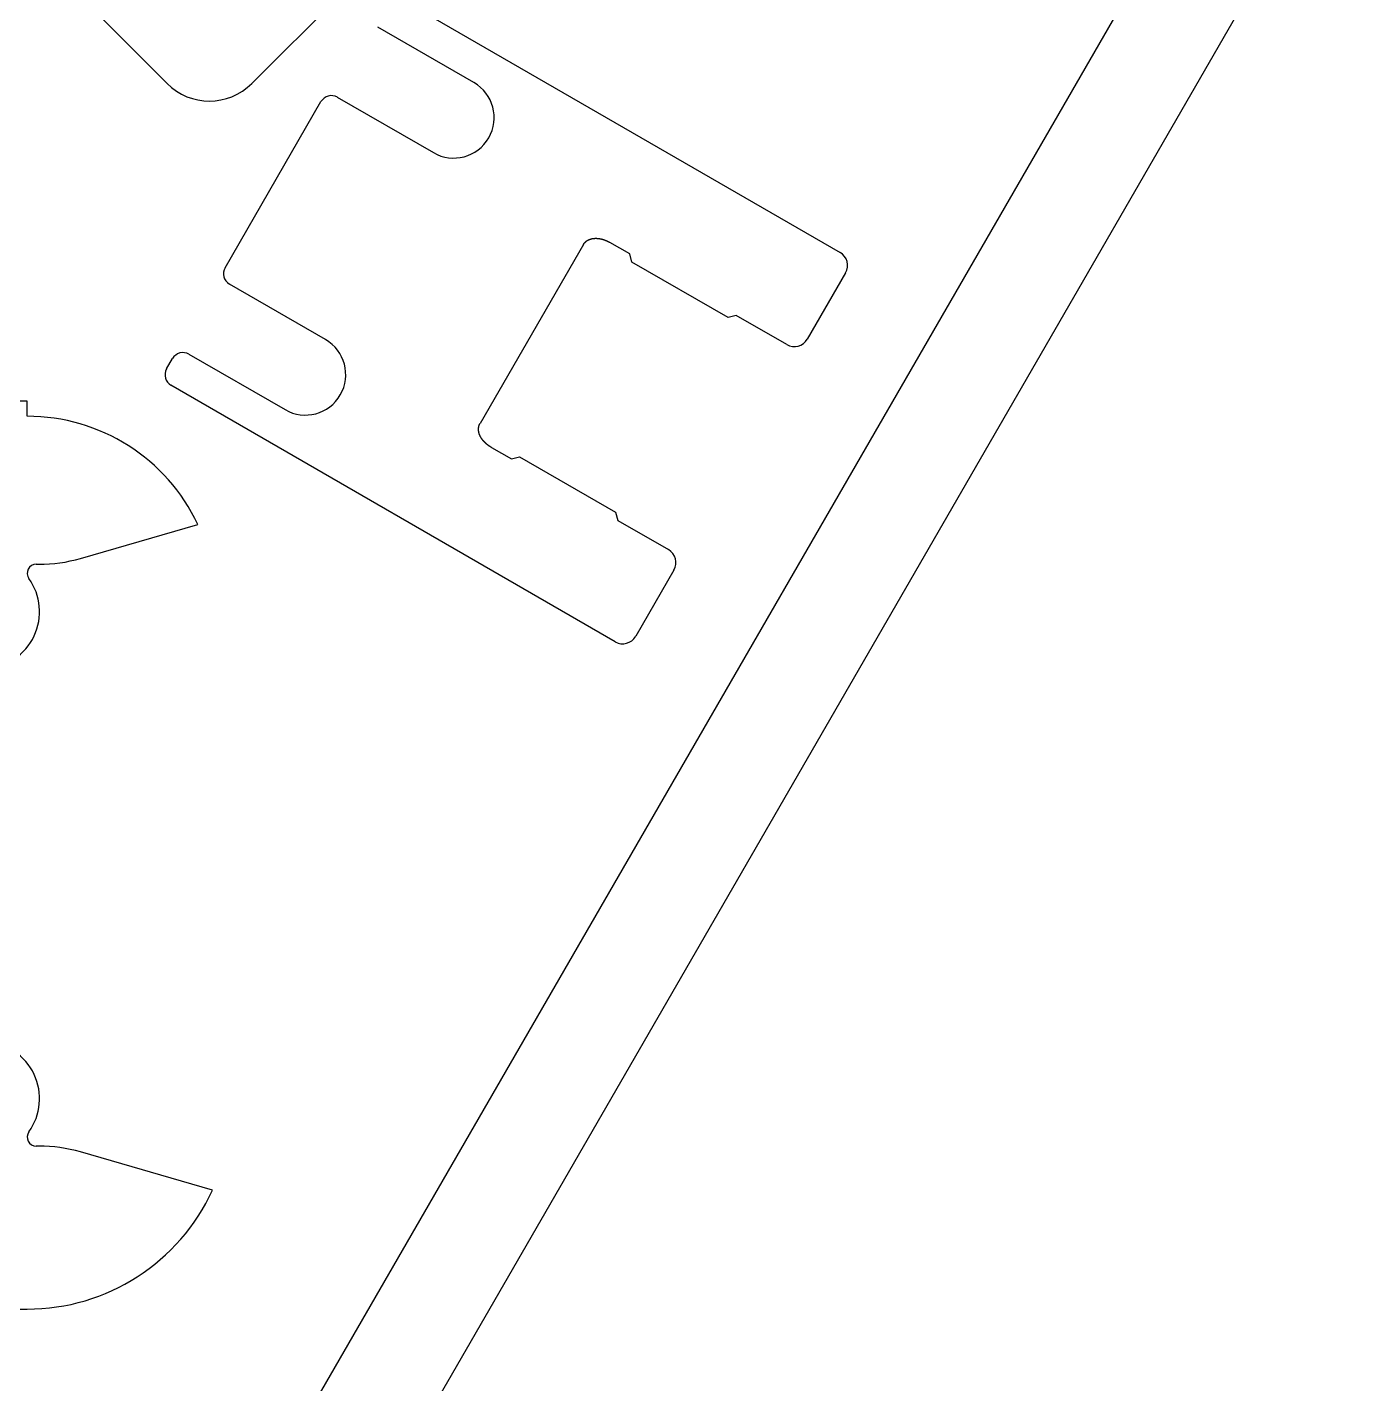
# Model space of a CAD drawing. Extents: x 442 to 745, y 5 to 355.
# Drawn here: x 478.72 to 515.06, y 185.36 to 222.64 of the extents above; entities that cross this region are included whole.
import ezdxf

# ---------------------------------------------------------------- set-up
doc = ezdxf.new("R2010")
doc.units = 0
doc.layers.add('VISIBLE__ANSI_', color=7, linetype='CONTINUOUS')

msp = doc.modelspace()

# ---------------------------------------------------------------- linework, layer by layer
at = {"layer": 'VISIBLE__ANSI_'}
for p, q in [((535.817, 270.075), (481.971, 176.812)), ((486.964, 179.694), (537.481, 267.193)), ((484.892, 221.09), (492.753, 228.951)), ((488.847, 223.495), (501.052, 216.449)), ((480.521, 223.132), (482.562, 221.09)), ((490.992, 221.116), (488.353, 222.639)), ((487.241, 220.714), (489.88, 219.19)), ((484.156, 216.029), (486.791, 220.593)), ((494.002, 216.668), (491.161, 211.747)), ((495.275, 216.408), (494.731, 216.722)), ((495.336, 216.183), (495.275, 216.408)), ((497.975, 214.659), (495.336, 216.183)), ((501.203, 215.886), (500.153, 214.067)), ((486.915, 214.055), (484.277, 215.579)), ((498.2, 214.72), (497.975, 214.659)), ((499.59, 213.917), (498.2, 214.72)), ((483.165, 213.653), (485.804, 212.129)), ((482.55, 213.247), (482.715, 213.532)), ((494.876, 205.751), (482.671, 212.797)), ((478.719, 212.359), (471.249, 212.359)), ((478.719, 211.947), (478.719, 212.359)), ((491.478, 211.088), (492.023, 210.774)), ((492.023, 210.774), (492.248, 210.834)), ((492.248, 210.834), (494.886, 209.31)), ((494.886, 209.31), (494.947, 209.085)), ((480.186, 208.041), (483.411, 208.974)), ((494.947, 209.085), (496.337, 208.283)), ((478.968, 207.879), (479.042, 207.879)), ((496.488, 207.72), (495.438, 205.901)), ((479.042, 191.894), (478.968, 191.894)), ((483.811, 190.684), (480.186, 191.732)), ((471.249, 187.414), (478.719, 187.414))]:
    msp.add_line(p, q, dxfattribs=at)
for points in [[(494.002, 216.668, 0), (494.003, 216.669, 0), (494.004, 216.671, 0), (494.005, 216.672, 0), (494.006, 216.674, 0), (494.007, 216.676, 0), (494.008, 216.677, 0), (494.009, 216.679, 0), (494.01, 216.68, 0), (494.011, 216.682, 0), (494.012, 216.684, 0), (494.013, 216.685, 0), (494.014, 216.687, 0), (494.015, 216.688, 0), (494.016, 216.69, 0), (494.018, 216.691, 0), (494.019, 216.693, 0), (494.02, 216.694, 0), (494.021, 216.696, 0), (494.022, 216.697, 0), (494.023, 216.699, 0), (494.024, 216.7, 0), (494.025, 216.702, 0), (494.027, 216.703, 0), (494.028, 216.705, 0), (494.029, 216.706, 0), (494.03, 216.708, 0), (494.031, 216.709, 0), (494.033, 216.711, 0), (494.034, 216.712, 0), (494.035, 216.714, 0), (494.036, 216.715, 0), (494.038, 216.717, 0), (494.039, 216.718, 0), (494.04, 216.719, 0), (494.041, 216.721, 0), (494.043, 216.722, 0), (494.044, 216.724, 0), (494.045, 216.725, 0), (494.047, 216.726, 0), (494.048, 216.728, 0), (494.049, 216.729, 0), (494.051, 216.73, 0), (494.052, 216.732, 0), (494.053, 216.733, 0), (494.055, 216.734, 0), (494.056, 216.736, 0), (494.057, 216.737, 0), (494.059, 216.738, 0), (494.06, 216.739, 0), (494.062, 216.741, 0), (494.063, 216.742, 0), (494.064, 216.743, 0), (494.066, 216.744, 0), (494.067, 216.746, 0), (494.069, 216.747, 0), (494.07, 216.748, 0), (494.072, 216.749, 0), (494.073, 216.751, 0), (494.074, 216.752, 0), (494.076, 216.753, 0), (494.077, 216.754, 0), (494.079, 216.755, 0), (494.08, 216.757, 0), (494.082, 216.758, 0), (494.083, 216.759, 0), (494.085, 216.76, 0), (494.086, 216.761, 0), (494.088, 216.762, 0), (494.089, 216.763, 0), (494.091, 216.764, 0), (494.093, 216.766, 0), (494.094, 216.767, 0), (494.096, 216.768, 0), (494.097, 216.769, 0), (494.099, 216.77, 0), (494.1, 216.771, 0), (494.102, 216.772, 0), (494.104, 216.773, 0), (494.105, 216.774, 0), (494.107, 216.775, 0), (494.108, 216.776, 0), (494.11, 216.777, 0), (494.112, 216.778, 0), (494.113, 216.779, 0), (494.115, 216.78, 0), (494.116, 216.781, 0), (494.118, 216.782, 0), (494.12, 216.783, 0), (494.121, 216.784, 0), (494.123, 216.785, 0), (494.125, 216.786, 0), (494.126, 216.786, 0), (494.128, 216.787, 0), (494.13, 216.788, 0), (494.131, 216.789, 0), (494.133, 216.79, 0), (494.135, 216.791, 0), (494.136, 216.792, 0), (494.138, 216.793, 0), (494.14, 216.793, 0), (494.141, 216.794, 0), (494.143, 216.795, 0), (494.145, 216.796, 0), (494.147, 216.797, 0), (494.148, 216.797, 0), (494.15, 216.798, 0), (494.152, 216.799, 0), (494.153, 216.8, 0), (494.155, 216.801, 0), (494.157, 216.801, 0), (494.159, 216.802, 0), (494.16, 216.803, 0), (494.162, 216.804, 0), (494.164, 216.804, 0), (494.166, 216.805, 0), (494.167, 216.806, 0), (494.169, 216.806, 0), (494.171, 216.807, 0), (494.173, 216.808, 0), (494.174, 216.808, 0), (494.176, 216.809, 0), (494.178, 216.81, 0), (494.18, 216.81, 0), (494.182, 216.811, 0), (494.183, 216.812, 0), (494.185, 216.812, 0), (494.187, 216.813, 0), (494.189, 216.813, 0), (494.191, 216.814, 0), (494.192, 216.815, 0), (494.194, 216.815, 0), (494.196, 216.816, 0), (494.198, 216.816, 0), (494.2, 216.817, 0), (494.201, 216.817, 0), (494.203, 216.818, 0), (494.205, 216.819, 0), (494.207, 216.819, 0), (494.209, 216.82, 0), (494.211, 216.82, 0), (494.212, 216.821, 0), (494.214, 216.821, 0), (494.216, 216.822, 0), (494.218, 216.822, 0), (494.22, 216.822, 0), (494.222, 216.823, 0), (494.223, 216.823, 0), (494.225, 216.824, 0), (494.227, 216.824, 0), (494.229, 216.825, 0), (494.231, 216.825, 0), (494.233, 216.826, 0), (494.235, 216.826, 0), (494.236, 216.826, 0), (494.238, 216.827, 0), (494.24, 216.827, 0), (494.242, 216.827, 0), (494.244, 216.828, 0), (494.246, 216.828, 0), (494.248, 216.829, 0), (494.25, 216.829, 0), (494.252, 216.829, 0), (494.253, 216.83, 0), (494.255, 216.83, 0), (494.257, 216.83, 0), (494.259, 216.831, 0), (494.261, 216.831, 0), (494.263, 216.831, 0), (494.265, 216.831, 0), (494.267, 216.832, 0), (494.269, 216.832, 0), (494.271, 216.832, 0), (494.273, 216.833, 0), (494.275, 216.833, 0), (494.277, 216.833, 0), (494.279, 216.833, 0), (494.281, 216.834, 0), (494.283, 216.834, 0), (494.285, 216.834, 0), (494.286, 216.834, 0), (494.288, 216.834, 0), (494.29, 216.835, 0), (494.292, 216.835, 0), (494.294, 216.835, 0), (494.296, 216.835, 0), (494.298, 216.835, 0), (494.3, 216.835, 0), (494.302, 216.836, 0), (494.304, 216.836, 0), (494.306, 216.836, 0), (494.308, 216.836, 0), (494.31, 216.836, 0), (494.313, 216.836, 0), (494.315, 216.836, 0), (494.317, 216.836, 0), (494.319, 216.836, 0), (494.321, 216.837, 0), (494.323, 216.837, 0), (494.325, 216.837, 0), (494.327, 216.837, 0), (494.329, 216.837, 0), (494.331, 216.837, 0), (494.333, 216.837, 0), (494.335, 216.837, 0), (494.337, 216.837, 0), (494.339, 216.837, 0), (494.341, 216.837, 0), (494.343, 216.837, 0), (494.345, 216.837, 0), (494.347, 216.837, 0), (494.35, 216.837, 0), (494.352, 216.837, 0), (494.354, 216.837, 0), (494.356, 216.837, 0), (494.358, 216.837, 0), (494.36, 216.837, 0), (494.362, 216.837, 0), (494.364, 216.837, 0), (494.366, 216.836, 0), (494.368, 216.836, 0), (494.371, 216.836, 0), (494.373, 216.836, 0), (494.375, 216.836, 0), (494.377, 216.836, 0), (494.379, 216.836, 0), (494.381, 216.836, 0), (494.383, 216.836, 0), (494.386, 216.835, 0), (494.388, 216.835, 0), (494.39, 216.835, 0), (494.392, 216.835, 0), (494.394, 216.835, 0), (494.396, 216.835, 0), (494.398, 216.834, 0), (494.401, 216.834, 0), (494.403, 216.834, 0), (494.405, 216.834, 0), (494.407, 216.833, 0), (494.409, 216.833, 0), (494.411, 216.833, 0), (494.414, 216.833, 0), (494.416, 216.832, 0), (494.418, 216.832, 0), (494.42, 216.832, 0), (494.422, 216.832, 0), (494.425, 216.831, 0), (494.427, 216.831, 0), (494.429, 216.831, 0), (494.431, 216.83, 0), (494.433, 216.83, 0), (494.436, 216.83, 0), (494.438, 216.829, 0), (494.44, 216.829, 0), (494.442, 216.829, 0), (494.445, 216.828, 0), (494.447, 216.828, 0), (494.449, 216.828, 0), (494.451, 216.827, 0), (494.453, 216.827, 0), (494.456, 216.826, 0), (494.458, 216.826, 0), (494.46, 216.826, 0), (494.462, 216.825, 0), (494.465, 216.825, 0), (494.467, 216.824, 0), (494.469, 216.824, 0), (494.471, 216.823, 0), (494.473, 216.823, 0), (494.476, 216.823, 0), (494.478, 216.822, 0), (494.48, 216.822, 0), (494.482, 216.821, 0), (494.485, 216.821, 0), (494.487, 216.82, 0), (494.489, 216.82, 0), (494.491, 216.819, 0), (494.494, 216.819, 0), (494.496, 216.818, 0), (494.498, 216.817, 0), (494.5, 216.817, 0), (494.503, 216.816, 0), (494.505, 216.816, 0), (494.507, 216.815, 0), (494.509, 216.815, 0), (494.511, 216.814, 0), (494.514, 216.813, 0), (494.516, 216.813, 0), (494.518, 216.812, 0), (494.52, 216.812, 0), (494.523, 216.811, 0), (494.525, 216.81, 0), (494.527, 216.81, 0), (494.529, 216.809, 0), (494.532, 216.808, 0), (494.534, 216.808, 0), (494.536, 216.807, 0), (494.538, 216.806, 0), (494.541, 216.806, 0), (494.543, 216.805, 0), (494.545, 216.804, 0), (494.547, 216.804, 0), (494.55, 216.803, 0), (494.552, 216.802, 0), (494.554, 216.802, 0), (494.556, 216.801, 0), (494.559, 216.8, 0), (494.561, 216.799, 0), (494.563, 216.799, 0), (494.565, 216.798, 0), (494.568, 216.797, 0), (494.57, 216.796, 0), (494.572, 216.796, 0), (494.574, 216.795, 0), (494.577, 216.794, 0), (494.579, 216.793, 0), (494.581, 216.792, 0), (494.583, 216.791, 0), (494.586, 216.791, 0), (494.588, 216.79, 0), (494.59, 216.789, 0), (494.592, 216.788, 0), (494.595, 216.787, 0), (494.597, 216.786, 0), (494.599, 216.786, 0), (494.601, 216.785, 0), (494.604, 216.784, 0), (494.606, 216.783, 0), (494.608, 216.782, 0), (494.61, 216.781, 0), (494.613, 216.78, 0), (494.615, 216.779, 0), (494.617, 216.778, 0), (494.619, 216.777, 0), (494.622, 216.777, 0), (494.624, 216.776, 0), (494.626, 216.775, 0), (494.628, 216.774, 0), (494.631, 216.773, 0), (494.633, 216.772, 0), (494.635, 216.771, 0), (494.637, 216.77, 0), (494.64, 216.769, 0), (494.642, 216.768, 0), (494.644, 216.767, 0), (494.646, 216.766, 0), (494.649, 216.765, 0), (494.651, 216.764, 0), (494.653, 216.763, 0), (494.655, 216.762, 0), (494.658, 216.761, 0), (494.66, 216.76, 0), (494.662, 216.758, 0), (494.664, 216.757, 0), (494.667, 216.756, 0), (494.669, 216.755, 0), (494.671, 216.754, 0), (494.673, 216.753, 0), (494.675, 216.752, 0), (494.678, 216.751, 0), (494.68, 216.75, 0), (494.682, 216.749, 0), (494.684, 216.747, 0), (494.687, 216.746, 0), (494.689, 216.745, 0), (494.691, 216.744, 0), (494.693, 216.743, 0), (494.696, 216.742, 0), (494.698, 216.741, 0), (494.7, 216.739, 0), (494.702, 216.738, 0), (494.704, 216.737, 0), (494.707, 216.736, 0), (494.709, 216.735, 0), (494.711, 216.733, 0), (494.713, 216.732, 0), (494.715, 216.731, 0), (494.718, 216.73, 0), (494.72, 216.729, 0), (494.722, 216.727, 0), (494.724, 216.726, 0), (494.727, 216.725, 0), (494.729, 216.723, 0), (494.731, 216.722, 0)], [(491.478, 211.088, 0), (491.476, 211.089, 0), (491.474, 211.09, 0), (491.473, 211.091, 0), (491.471, 211.092, 0), (491.469, 211.093, 0), (491.467, 211.094, 0), (491.465, 211.096, 0), (491.463, 211.097, 0), (491.462, 211.098, 0), (491.46, 211.099, 0), (491.458, 211.1, 0), (491.456, 211.101, 0), (491.454, 211.102, 0), (491.453, 211.103, 0), (491.451, 211.104, 0), (491.449, 211.106, 0), (491.447, 211.107, 0), (491.445, 211.108, 0), (491.444, 211.109, 0), (491.442, 211.11, 0), (491.44, 211.111, 0), (491.438, 211.112, 0), (491.436, 211.113, 0), (491.435, 211.115, 0), (491.433, 211.116, 0), (491.431, 211.117, 0), (491.429, 211.118, 0), (491.427, 211.119, 0), (491.426, 211.12, 0), (491.424, 211.122, 0), (491.422, 211.123, 0), (491.42, 211.124, 0), (491.419, 211.125, 0), (491.417, 211.126, 0), (491.415, 211.128, 0), (491.413, 211.129, 0), (491.412, 211.13, 0), (491.41, 211.131, 0), (491.408, 211.132, 0), (491.406, 211.134, 0), (491.405, 211.135, 0), (491.403, 211.136, 0), (491.401, 211.137, 0), (491.399, 211.139, 0), (491.398, 211.14, 0), (491.396, 211.141, 0), (491.394, 211.142, 0), (491.392, 211.144, 0), (491.391, 211.145, 0), (491.389, 211.146, 0), (491.387, 211.147, 0), (491.386, 211.149, 0), (491.384, 211.15, 0), (491.382, 211.151, 0), (491.381, 211.152, 0), (491.379, 211.154, 0), (491.377, 211.155, 0), (491.375, 211.156, 0), (491.374, 211.158, 0), (491.372, 211.159, 0), (491.37, 211.16, 0), (491.369, 211.161, 0), (491.367, 211.163, 0), (491.365, 211.164, 0), (491.364, 211.165, 0), (491.362, 211.167, 0), (491.36, 211.168, 0), (491.359, 211.169, 0), (491.357, 211.171, 0), (491.355, 211.172, 0), (491.354, 211.173, 0), (491.352, 211.175, 0), (491.35, 211.176, 0), (491.349, 211.177, 0), (491.347, 211.179, 0), (491.346, 211.18, 0), (491.344, 211.181, 0), (491.342, 211.183, 0), (491.341, 211.184, 0), (491.339, 211.186, 0), (491.337, 211.187, 0), (491.336, 211.188, 0), (491.334, 211.19, 0), (491.333, 211.191, 0), (491.331, 211.193, 0), (491.329, 211.194, 0), (491.328, 211.195, 0), (491.326, 211.197, 0), (491.325, 211.198, 0), (491.323, 211.2, 0), (491.322, 211.201, 0), (491.32, 211.202, 0), (491.318, 211.204, 0), (491.317, 211.205, 0), (491.315, 211.207, 0), (491.314, 211.208, 0), (491.312, 211.21, 0), (491.311, 211.211, 0), (491.309, 211.212, 0), (491.308, 211.214, 0), (491.306, 211.215, 0), (491.304, 211.217, 0), (491.303, 211.218, 0), (491.301, 211.22, 0), (491.3, 211.221, 0), (491.298, 211.223, 0), (491.297, 211.224, 0), (491.295, 211.226, 0), (491.294, 211.227, 0), (491.292, 211.229, 0), (491.291, 211.23, 0), (491.289, 211.232, 0), (491.288, 211.233, 0), (491.286, 211.235, 0), (491.285, 211.236, 0), (491.283, 211.238, 0), (491.282, 211.239, 0), (491.28, 211.241, 0), (491.279, 211.242, 0), (491.277, 211.244, 0), (491.276, 211.245, 0), (491.275, 211.247, 0), (491.273, 211.249, 0), (491.272, 211.25, 0), (491.27, 211.252, 0), (491.269, 211.253, 0), (491.267, 211.255, 0), (491.266, 211.256, 0), (491.264, 211.258, 0), (491.263, 211.259, 0), (491.262, 211.261, 0), (491.26, 211.263, 0), (491.259, 211.264, 0), (491.257, 211.266, 0), (491.256, 211.267, 0), (491.255, 211.269, 0), (491.253, 211.271, 0), (491.252, 211.272, 0), (491.251, 211.274, 0), (491.249, 211.275, 0), (491.248, 211.277, 0), (491.246, 211.279, 0), (491.245, 211.28, 0), (491.244, 211.282, 0), (491.242, 211.284, 0), (491.241, 211.285, 0), (491.24, 211.287, 0), (491.238, 211.289, 0), (491.237, 211.29, 0), (491.236, 211.292, 0), (491.234, 211.294, 0), (491.233, 211.295, 0), (491.232, 211.297, 0), (491.23, 211.299, 0), (491.229, 211.3, 0), (491.228, 211.302, 0), (491.227, 211.304, 0), (491.225, 211.305, 0), (491.224, 211.307, 0), (491.223, 211.309, 0), (491.222, 211.31, 0), (491.22, 211.312, 0), (491.219, 211.314, 0), (491.218, 211.316, 0), (491.217, 211.317, 0), (491.215, 211.319, 0), (491.214, 211.321, 0), (491.213, 211.322, 0), (491.212, 211.324, 0), (491.21, 211.326, 0), (491.209, 211.328, 0), (491.208, 211.329, 0), (491.207, 211.331, 0), (491.206, 211.333, 0), (491.205, 211.335, 0), (491.203, 211.336, 0), (491.202, 211.338, 0), (491.201, 211.34, 0), (491.2, 211.342, 0), (491.199, 211.344, 0), (491.198, 211.345, 0), (491.196, 211.347, 0), (491.195, 211.349, 0), (491.194, 211.351, 0), (491.193, 211.352, 0), (491.192, 211.354, 0), (491.191, 211.356, 0), (491.19, 211.358, 0), (491.189, 211.36, 0), (491.188, 211.362, 0), (491.187, 211.363, 0), (491.186, 211.365, 0), (491.184, 211.367, 0), (491.183, 211.369, 0), (491.182, 211.371, 0), (491.181, 211.373, 0), (491.18, 211.374, 0), (491.179, 211.376, 0), (491.178, 211.378, 0), (491.177, 211.38, 0), (491.176, 211.382, 0), (491.175, 211.384, 0), (491.174, 211.385, 0), (491.173, 211.387, 0), (491.172, 211.389, 0), (491.171, 211.391, 0), (491.17, 211.393, 0), (491.169, 211.395, 0), (491.168, 211.397, 0), (491.168, 211.399, 0), (491.167, 211.401, 0), (491.166, 211.402, 0), (491.165, 211.404, 0), (491.164, 211.406, 0), (491.163, 211.408, 0), (491.162, 211.41, 0), (491.161, 211.412, 0), (491.16, 211.414, 0), (491.159, 211.416, 0), (491.159, 211.418, 0), (491.158, 211.42, 0), (491.157, 211.422, 0), (491.156, 211.424, 0), (491.155, 211.426, 0), (491.154, 211.427, 0), (491.154, 211.429, 0), (491.153, 211.431, 0), (491.152, 211.433, 0), (491.151, 211.435, 0), (491.15, 211.437, 0), (491.15, 211.439, 0), (491.149, 211.441, 0), (491.148, 211.443, 0), (491.147, 211.445, 0), (491.147, 211.447, 0), (491.146, 211.449, 0), (491.145, 211.451, 0), (491.144, 211.453, 0), (491.144, 211.455, 0), (491.143, 211.457, 0), (491.142, 211.459, 0), (491.142, 211.461, 0), (491.141, 211.463, 0), (491.14, 211.465, 0), (491.14, 211.467, 0), (491.139, 211.469, 0), (491.138, 211.471, 0), (491.138, 211.473, 0), (491.137, 211.475, 0), (491.137, 211.477, 0), (491.136, 211.479, 0), (491.135, 211.481, 0), (491.135, 211.483, 0), (491.134, 211.485, 0), (491.134, 211.487, 0), (491.133, 211.489, 0), (491.133, 211.491, 0), (491.132, 211.493, 0), (491.132, 211.495, 0), (491.131, 211.497, 0), (491.131, 211.499, 0), (491.13, 211.501, 0), (491.13, 211.504, 0), (491.129, 211.506, 0), (491.129, 211.508, 0), (491.128, 211.51, 0), (491.128, 211.512, 0), (491.128, 211.514, 0), (491.127, 211.516, 0), (491.127, 211.518, 0), (491.126, 211.52, 0), (491.126, 211.522, 0), (491.126, 211.524, 0), (491.125, 211.526, 0), (491.125, 211.528, 0), (491.125, 211.53, 0), (491.124, 211.532, 0), (491.124, 211.534, 0), (491.124, 211.537, 0), (491.123, 211.539, 0), (491.123, 211.541, 0), (491.123, 211.543, 0), (491.123, 211.545, 0), (491.122, 211.547, 0), (491.122, 211.549, 0), (491.122, 211.551, 0), (491.122, 211.553, 0), (491.122, 211.555, 0), (491.121, 211.557, 0), (491.121, 211.559, 0), (491.121, 211.562, 0), (491.121, 211.564, 0), (491.121, 211.566, 0), (491.121, 211.568, 0), (491.12, 211.57, 0), (491.12, 211.572, 0), (491.12, 211.574, 0), (491.12, 211.576, 0), (491.12, 211.578, 0), (491.12, 211.58, 0), (491.12, 211.582, 0), (491.12, 211.585, 0), (491.12, 211.587, 0), (491.12, 211.589, 0), (491.12, 211.591, 0), (491.12, 211.593, 0), (491.12, 211.595, 0), (491.12, 211.597, 0), (491.12, 211.599, 0), (491.12, 211.601, 0), (491.12, 211.603, 0), (491.12, 211.605, 0), (491.121, 211.608, 0), (491.121, 211.61, 0), (491.121, 211.612, 0), (491.121, 211.614, 0), (491.121, 211.616, 0), (491.121, 211.618, 0), (491.121, 211.62, 0), (491.122, 211.622, 0), (491.122, 211.624, 0), (491.122, 211.626, 0), (491.122, 211.628, 0), (491.123, 211.631, 0), (491.123, 211.633, 0), (491.123, 211.635, 0), (491.123, 211.637, 0), (491.124, 211.639, 0), (491.124, 211.641, 0), (491.124, 211.643, 0), (491.125, 211.645, 0), (491.125, 211.647, 0), (491.125, 211.649, 0), (491.126, 211.651, 0), (491.126, 211.653, 0), (491.127, 211.655, 0), (491.127, 211.657, 0), (491.127, 211.659, 0), (491.128, 211.661, 0), (491.128, 211.663, 0), (491.129, 211.666, 0), (491.129, 211.668, 0), (491.13, 211.67, 0), (491.13, 211.672, 0), (491.131, 211.674, 0), (491.131, 211.676, 0), (491.132, 211.678, 0), (491.133, 211.68, 0), (491.133, 211.682, 0), (491.134, 211.684, 0), (491.134, 211.686, 0), (491.135, 211.688, 0), (491.136, 211.69, 0), (491.136, 211.691, 0), (491.137, 211.693, 0), (491.138, 211.695, 0), (491.138, 211.697, 0), (491.139, 211.699, 0), (491.14, 211.701, 0), (491.14, 211.703, 0), (491.141, 211.705, 0), (491.142, 211.707, 0), (491.143, 211.709, 0), (491.144, 211.711, 0), (491.144, 211.713, 0), (491.145, 211.715, 0), (491.146, 211.717, 0), (491.147, 211.719, 0), (491.148, 211.721, 0), (491.149, 211.722, 0), (491.149, 211.724, 0), (491.15, 211.726, 0), (491.151, 211.728, 0), (491.152, 211.73, 0), (491.153, 211.732, 0), (491.154, 211.734, 0), (491.155, 211.736, 0), (491.156, 211.737, 0), (491.157, 211.739, 0), (491.158, 211.741, 0), (491.159, 211.743, 0), (491.16, 211.745, 0), (491.161, 211.747, 0)]]:
    msp.add_polyline3d(points, dxfattribs=at)
for centre, radius, start, end in [((483.727, 222.255), 1.647, 225, 315), ((490.436, 220.153), 1.112, 240, 60), ((487.077, 220.428), 0.329, 60, 150), ((500.846, 216.092), 0.412, 330, 60), ((484.441, 215.864), 0.329, 150, 240), ((486.36, 213.092), 1.112, 240, 60), ((499.796, 214.273), 0.412, 240, 330), ((483, 213.368), 0.329, 60, 150), ((482.835, 213.082), 0.329, 150, 240), ((478.719, 206.759), 5.188, 25.2701, 90), ((479.042, 211.997), 4.118, 270, 286.1263), ((496.131, 207.926), 0.412, 330, 60), ((478.968, 207.632), 0.247, 90, 215.5931), ((477.495, 206.578), 1.565, 273.9189, 35.5931), ((495.082, 206.107), 0.412, 240, 330), ((477.495, 193.196), 1.565, 324.4069, 86.0811), ((478.968, 192.141), 0.247, 144.4069, 270), ((479.042, 187.776), 4.118, 73.8737, 90), ((478.719, 193.014), 5.6, 270, 335.4074)]:
    msp.add_arc(centre, radius, start, end, dxfattribs=at)

doc.saveas('drawing.dxf')
